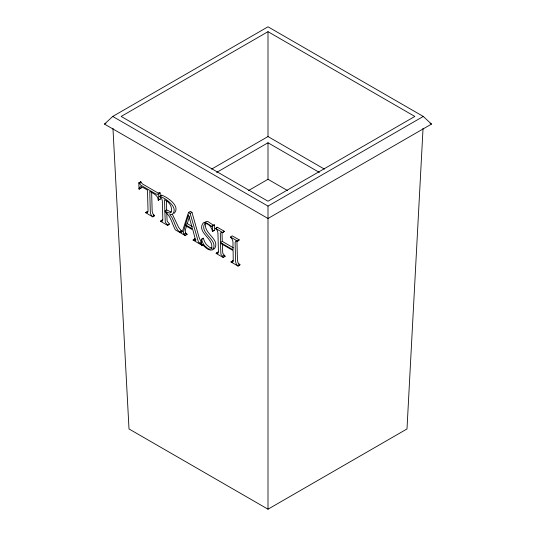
<?xml version="1.0" encoding="UTF-8"?>
<svg xmlns="http://www.w3.org/2000/svg" width="536" height="536" viewBox="0 0 536 536"><rect width="100%" height="100%" fill="white"/><g stroke="black" fill="none" stroke-linecap="round" stroke-linejoin="round"><path stroke-width="0.8" d="M423.051 128.265L406.992 428.954L268 509.2L129.009 428.954L112.949 128.265M152.807 216.859L150.978 214.815L150.328 212.444L149.758 191.386C153.189 193.369 158.187 195.359 158.2 200.102L160.284 199.117L160.117 192.987L157.691 192.813L142.496 183.982L140.673 181.764L138.837 182.89L139.005 189.014L139.595 187.372L140.419 186.709L143.092 187.54L147.48 190.072L148.05 211.13L147.427 212.839L145.779 212.799L152.807 216.859L154.643 215.727L152.82 213.69L152.164 211.318L151.634 191.881M139.239 189.154L141.082 188.029L141.316 186.836M201.462 239.25L201.63 245.535L202.521 244.704C205.234 247.143 208.497 251.17 212.584 249.91C219.392 240.202 199.238 233.582 204.631 223.814C206.802 222.842 208.899 224.845 210.246 226.353A6.774 3.786 58.5 0 1 212.39 231.324L214.467 230.333L214.326 224.973L211.593 226.339L206.139 222.742L203.238 222.909C196.015 232.55 215.439 239.344 211.258 248.918L209.261 249.073L207.754 248.382L204.765 245.87A7.531 4.214 58.5 0 1 202.575 242.279L201.462 239.25L203.298 238.125L204.41 241.153A7.531 4.214 58.5 0 0 206.601 244.744L209.589 247.25L212.263 248.088M185.469 224.772L188.518 214.822L192.498 228.832L185.469 224.772L187.305 223.646L189.416 216.758M186.622 225.877C185.918 228.37 183.714 232.53 187.017 234.152L185.188 235.552L180.002 232.557L181.838 231.163L180.002 232.557M188.484 212.477L190.099 213.408L198.34 241.689L199.258 243.15L201.101 242.024L199.124 237.575L191.942 212.283L190.32 211.352L188.484 212.477L182.34 231.646L180.987 232.564L179.995 232.289M205.844 223.365C202.655 233.24 220.852 239.203 214.42 248.784L213.167 249.133M211.593 226.339L212.484 226.098L212.631 231.458M214.085 224.832L213.429 225.207L207.981 221.616L206.387 221.422L204.115 222.668M104.5 124.091L112.721 116.446L268 26.8L423.279 116.446L431.5 124.091L268 218.487L104.5 124.091L105.947 123.253M138.837 182.89L140.914 181.898M139.005 189.014L141.082 188.029M139.079 183.031L140.66 185.108L155.855 193.938L157.108 194.36L159.875 192.846M158.442 200.243L158.274 194.112L160.117 192.987M166.743 212.343L167.131 221.113L169.416 223.994L167.587 225.388L160.566 221.335L162.174 221.388L162.83 219.666L162.321 200.705L161.617 198.22L159.896 196.625L161.718 195.138C167.299 197.161 181.088 206.213 174.066 213.422M159.896 196.625L161.718 195.138M158.2 200.102L160.284 199.117M145.772 212.531L147.608 211.405L145.779 212.799M152.8 216.584L154.636 215.459M164.84 211.137L164.532 199.754C169.276 201.576 172.84 207.305 171.111 212.303L169.329 213.094L164.84 211.137L166.683 210.012L166.415 200.256M160.559 221.067L162.395 219.934L160.566 221.335M167.587 225.388L169.416 223.994M190.099 213.408L191.942 212.283M181.248 230.822L179.419 232.222L181.248 230.822L178.642 227.425L172.485 214.454M201.583 243.558L200.357 244.309L193.154 240.155L194.849 240.631L195.412 239.679L192.88 229.937L185.242 225.529L183.352 232.497L183.855 234.172L185.69 233.046M185.188 235.552L187.017 234.152M212.001 226.386L214.326 224.973M193.148 239.88L194.983 238.755L193.154 240.155M194.849 240.631L196.076 239.88M222.34 243.793L222.755 253.22L225.033 256.101L223.204 257.501L216.175 253.441L217.897 253.454L218.447 251.773L217.931 232.812L217.288 230.38L215.505 228.664L217.335 227.244L224.356 231.304L222.527 232.718L221.455 232.289L220.323 233.086L220.437 242.513L233.08 249.816C232.296 245.83 234.607 239.894 230.38 237.247L232.209 235.833L239.23 239.887L237.401 241.307L235.626 241.039L235.11 242.728L235.626 261.689L236.275 264.101L238.078 266.084L239.907 264.69L238.111 262.975L237.461 260.563L236.952 241.602M215.505 228.664L217.335 227.244M212.39 231.324L214.467 230.333M201.717 239.398L203.553 238.272M200.357 244.309L201.576 243.29M222.527 232.718L224.356 231.304M201.63 245.535L202.856 244.778M201.884 245.676L203.111 244.925M220.437 242.513L222.273 241.388L222.045 232.999M216.169 253.173L218.005 252.047L216.175 253.441M237.401 241.307L239.23 239.887M223.204 257.501L225.033 256.101M231.05 262.03L232.879 260.63L231.05 262.03L238.078 266.084M238.064 265.816L239.907 264.69M268 31.671L121.163 116.446L268 201.221L414.837 116.446L268 31.671L268 136.546L211.579 169.121M216.624 172.445L268 142.777L319.376 172.445M248.463 190.575L268 179.292L287.537 190.575M112.721 116.446L268 206.099L423.279 116.446M171.165 211.968L166.683 210.012M223.298 231.163L224.37 231.592M231.043 261.756L232.785 262.084L233.24 261.508L233.1 250.58L220.457 243.284L220.919 254.345L223.197 257.226M430.053 123.253L431.5 124.091M268 136.546L324.421 169.121M159.882 196.263C165.463 198.287 179.252 207.338 172.224 214.547C166.636 213.355 172.337 216.33 172.538 218.795C174.91 223.09 175.647 228.564 179.413 231.947M215.499 228.37L222.52 232.43M230.373 236.959L237.394 241.012M222.273 241.388L233.508 247.88M187.305 223.646L192.223 226.487M153.236 214.916L154.643 215.727M185.731 233.676L187.024 234.426M222.929 255.156L225.04 256.375M238.507 264.148L239.914 264.958M179.419 232.222L175.406 229.904C171.942 223.86 170.997 215.861 164.86 211.807L165.289 222.239L167.58 225.12M185.181 235.277L183.855 234.172M199.258 243.15L200.35 244.041M140.673 181.764L140.713 183.292M268 142.777L268 179.292M268 206.099L268 509.2"/></g></svg>
